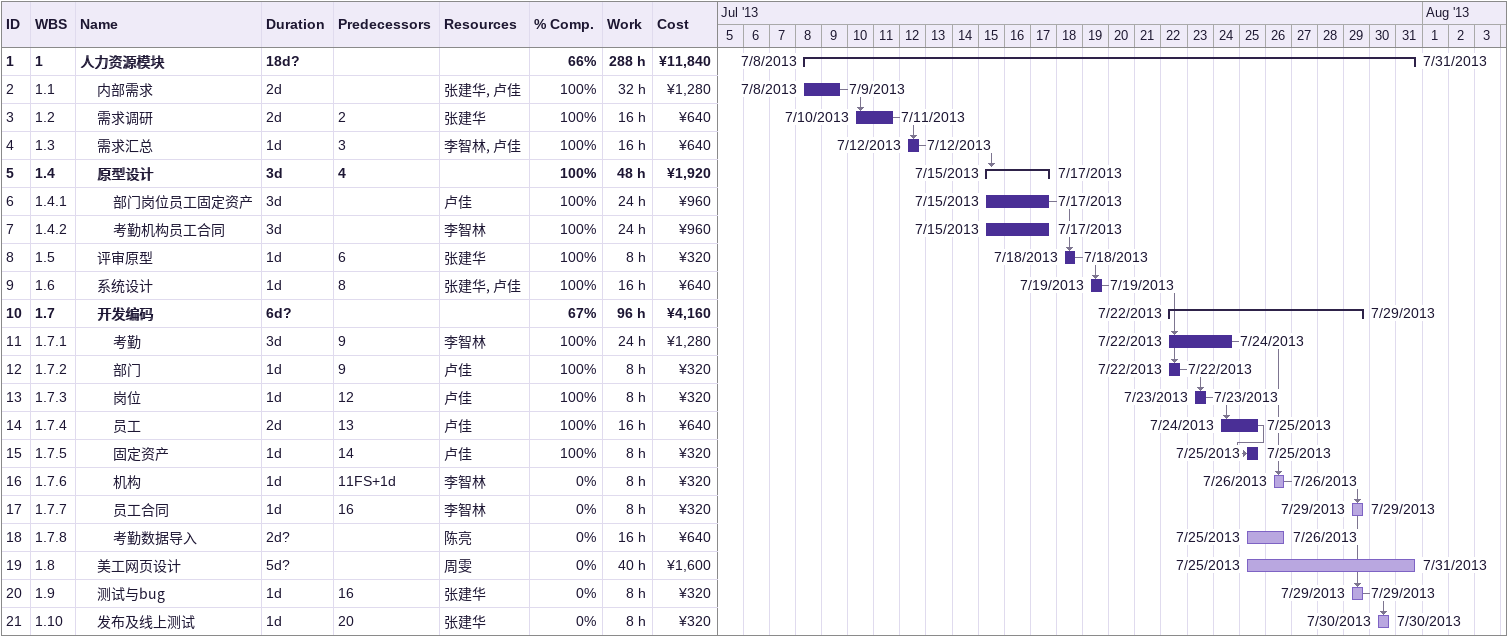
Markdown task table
| ID | WBS | Task | Duration | Start | Finish | Predecessors | Resources | % complete | Work (h) | Cost (¥) |
|---|---|---|---|---|---|---|---|---|---|---|
| 1 | 1 | **人力资源模块** | 18d? | 2013-07-08 | 2013-07-31 |  |  | 66 | 288 | 11840 |
| 2 | 1.1 | 内部需求 | 2d | 2013-07-08 | 2013-07-09 |  | 张建华, 卢佳 | 100 | 32 | 1280 |
| 3 | 1.2 | 需求调研 | 2d | 2013-07-10 | 2013-07-11 | 2 | 张建华 | 100 | 16 | 640 |
| 4 | 1.3 | 需求汇总 | 1d | 2013-07-12 | 2013-07-12 | 3 | 李智林, 卢佳 | 100 | 16 | 640 |
| 5 | 1.4 | **原型设计** | 3d | 2013-07-15 | 2013-07-17 | 4 |  | 100 | 48 | 1920 |
| 6 | 1.4.1 | 部门岗位员工固定资产 | 3d | 2013-07-15 | 2013-07-17 |  | 卢佳 | 100 | 24 | 960 |
| 7 | 1.4.2 | 考勤机构员工合同 | 3d | 2013-07-15 | 2013-07-17 |  | 李智林 | 100 | 24 | 960 |
| 8 | 1.5 | 评审原型 | 1d | 2013-07-18 | 2013-07-18 | 6 | 张建华 | 100 | 8 | 320 |
| 9 | 1.6 | 系统设计 | 1d | 2013-07-19 | 2013-07-19 | 8 | 张建华, 卢佳 | 100 | 16 | 640 |
| 10 | 1.7 | **开发编码** | 6d? | 2013-07-22 | 2013-07-29 |  |  | 67 | 96 | 4160 |
| 11 | 1.7.1 | 考勤 | 3d | 2013-07-22 | 2013-07-24 | 9 | 李智林 | 100 | 24 | 1280 |
| 12 | 1.7.2 | 部门 | 1d | 2013-07-22 | 2013-07-22 | 9 | 卢佳 | 100 | 8 | 320 |
| 13 | 1.7.3 | 岗位 | 1d | 2013-07-23 | 2013-07-23 | 12 | 卢佳 | 100 | 8 | 320 |
| 14 | 1.7.4 | 员工 | 2d | 2013-07-24 | 2013-07-25 | 13 | 卢佳 | 100 | 16 | 640 |
| 15 | 1.7.5 | 固定资产 | 1d | 2013-07-25 | 2013-07-25 | 14 | 卢佳 | 100 | 8 | 320 |
| 16 | 1.7.6 | 机构 | 1d | 2013-07-26 | 2013-07-26 | 11FS+1d | 李智林 | 0 | 8 | 320 |
| 17 | 1.7.7 | 员工合同 | 1d | 2013-07-29 | 2013-07-29 | 16 | 李智林 | 0 | 8 | 320 |
| 18 | 1.7.8 | 考勤数据导入 | 2d? | 2013-07-25 | 2013-07-26 |  | 陈亮 | 0 | 16 | 640 |
| 19 | 1.8 | 美工网页设计 | 5d? | 2013-07-25 | 2013-07-31 |  | 周雯 | 0 | 40 | 1600 |
| 20 | 1.9 | 测试与bug | 1d | 2013-07-29 | 2013-07-29 | 16 | 张建华 | 0 | 8 | 320 |
| 21 | 1.10 | 发布及线上测试 | 1d | 2013-07-30 | 2013-07-30 | 20 | 张建华 | 0 | 8 | 320 |
